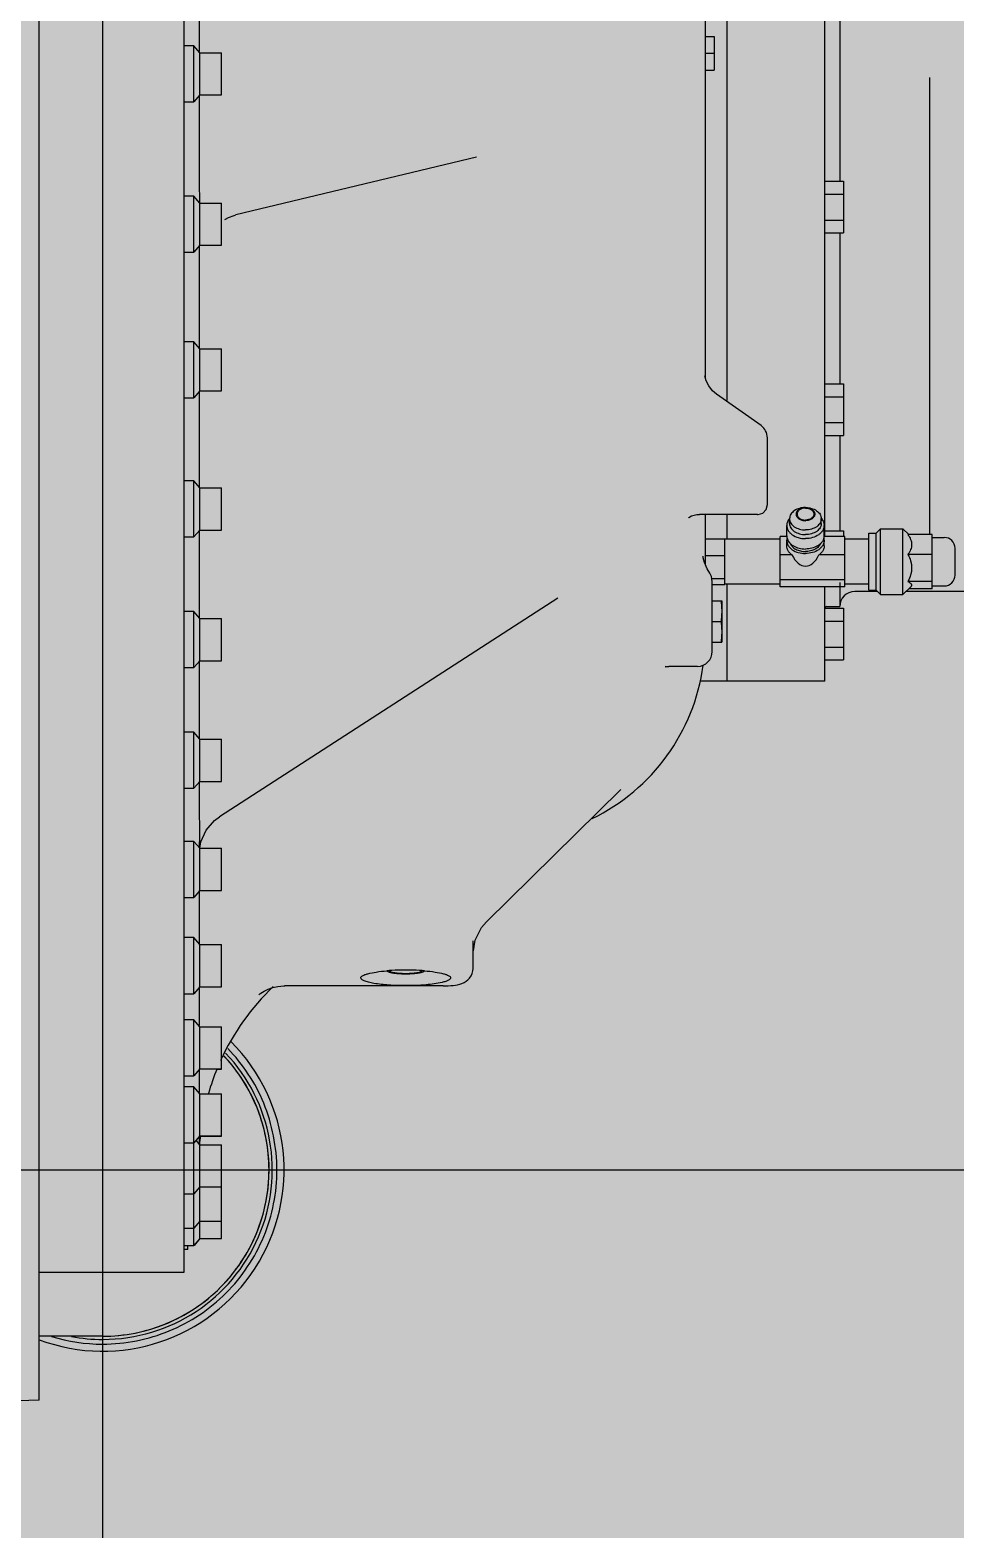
# Model space of a CAD drawing. Header units: millimetres. Extents: x -18489 to 17339, y -1599 to 10961.
# Drawn here: x -14551.6 to -14512.4, y 2434.3 to 2497.9 of the extents above; entities that cross this region are included whole.
import ezdxf

# ---------------------------------------------------------------- set-up
doc = ezdxf.new("R2010")
doc.units = ezdxf.units.MM
for name, color, linetype in [('188K-SM-03-F10-MECH-EQ-Y2257103$0$0 Xref', 8, 'Continuous'), ('188K-SM-03-F10-MECH-EQ-Y2257103$0$M-EQU-FOUNDATION', 8, 'Continuous'), ('188K-SM-03-F10-MECH-EQ-Y2257103$0$Micron CUP L10 HVAC EQU$0$M-MECH-EQU', 136, 'Continuous'), ('188K-SM-03-F10-MECH-EQ-Y2257103$0$Micron CUP L10 HVAC EQU$0$M-PHASE1 AREA', 252, 'Continuous')]:
    doc.layers.add(name, color=color, linetype=linetype)

# ---------------------------------------------------------------- blocks, each defined once
blk = doc.blocks.new('188K-SM-03-F10-MECH-EQ-Y2257103$0$Micron CUP L10 HVAC EQU$0$A$C0c53ceb0')
at = {"layer": '188K-SM-03-F10-MECH-EQ-Y2257103$0$Micron CUP L10 HVAC EQU$0$M-PHASE1 AREA'}
for p, q in [((15946.39442, 14421.94945), (15946.39442, 17666.53668)), ((15919.49876, 15223.37491), (15919.49876, 16544.13405)), ((15980.90207, 15277.66761), (15980.90207, 16489.24129)), ((16201.90326, 15956.4026), (16201.90326, 15657.17628)), ((16211.29137, 15647.4146), (16211.29137, 15956.4026)), ((16252.6498, 15589.58778), (16252.6498, 15956.4026)), ((15987.24539, 15841.57741), (15987.24539, 15795.32177)), ((16258.99312, 15819.38662), (16258.99312, 15740.3749)), ((16201.90326, 15801.77789), (16205.78537, 15801.77789)), ((16205.78537, 15801.77789), (16205.78537, 15787.51811)), ((15985.11403, 15797.82988), (15980.90207, 15797.82988)), ((15987.62599, 15794.8739), (15985.11403, 15797.82988)), ((15985.11403, 15774.02975), (15985.11403, 15797.82988)), ((15987.62599, 15794.8739), (15996.76037, 15794.8739)), ((15987.62599, 15776.98574), (15987.62599, 15794.8739)), ((15996.76037, 15776.98574), (15996.76037, 15794.8739)), ((16201.90326, 15794.648), (16205.78537, 15794.648)), ((16201.90326, 15787.51811), (16205.78537, 15787.51811)), ((16297.05303, 15784.4195), (16297.05303, 15590.43678)), ((15987.62599, 15776.98574), (15985.11403, 15774.02975)), ((15987.24539, 15776.53786), (15987.24539, 15740.10263)), ((15987.62599, 15776.98574), (15996.76037, 15776.98574)), ((15980.90207, 15774.02975), (15985.11403, 15774.02975)), ((16104.91508, 15750.53003), (16002.90899, 15726.08857)), ((15987.24539, 15740.11771), (15987.38548, 15731.34396)), ((16252.6498, 15740.3749), (16260.56626, 15740.3749)), ((16260.56626, 15740.3749), (16260.56626, 15718.401)), ((15985.11403, 15734.01693), (15980.90207, 15734.01693)), ((15987.62599, 15731.06094), (15985.11403, 15734.01693)), ((15985.11403, 15710.2168), (15985.11403, 15734.01693)), ((15987.62599, 15731.06094), (15996.76037, 15731.06094)), ((15987.62599, 15713.17278), (15987.62599, 15731.06094)), ((15996.76037, 15713.17278), (15996.76037, 15731.06094)), ((16252.6498, 15734.88142), (16260.56626, 15734.88142)), ((15998.4396, 15724.30291), (15999.76541, 15725.00232)), ((15999.76541, 15725.00232), (16002.09516, 15725.87236)), ((16002.09516, 15725.87236), (16002.91176, 15726.08917)), ((15998.13475, 15724.11029), (15998.4396, 15724.30291)), ((15998.21963, 15724.17027), (15998.13475, 15724.11029)), ((16252.6498, 15723.89447), (16260.56626, 15723.89447)), ((16252.6498, 15718.401), (16260.56626, 15718.401)), ((16258.99312, 15718.401), (16258.99312, 15654.461)), ((15987.62599, 15713.17278), (15985.11403, 15710.2168)), ((15987.24539, 15712.72491), (15987.24539, 15669.72504)), ((15987.62599, 15713.17278), (15996.76037, 15713.17278)), ((15980.90207, 15710.2168), (15985.11403, 15710.2168)), ((15985.11403, 15672.23315), (15980.90207, 15672.23315)), ((15987.62599, 15669.27717), (15985.11403, 15672.23315)), ((15985.11403, 15648.43302), (15985.11403, 15672.23315)), ((15987.62599, 15669.27717), (15996.76037, 15669.27717)), ((15987.62599, 15651.38901), (15987.62599, 15669.27717)), ((15996.76037, 15651.38901), (15996.76037, 15669.27717)), ((16201.86326, 15657.312), (16201.78188, 15657.76254)), ((16202.35733, 15655.63574), (16201.86326, 15657.312)), ((16203.41517, 15653.52146), (16202.35733, 15655.63574)), ((15980.90207, 15648.43302), (15985.11403, 15648.43302)), ((15987.62599, 15651.38901), (15985.11403, 15648.43302)), ((15987.24539, 15650.94113), (15987.24539, 15610.74752)), ((15987.62599, 15651.38901), (15996.76037, 15651.38901)), ((16205.04455, 15651.4592), (16203.41517, 15653.52146)), ((16206.75272, 15650.0042), (16205.04455, 15651.4592)), ((16225.61046, 15636.66976), (16206.75237, 15650.00445)), ((16252.6498, 15654.461), (16260.56626, 15654.461)), ((16252.6498, 15648.96753), (16260.56626, 15648.96753)), ((16260.56626, 15654.461), (16260.56626, 15632.4871)), ((16252.6498, 15637.98058), (16260.56626, 15637.98058)), ((16228.29146, 15603.20647), (16228.29146, 15631.49046)), ((16252.6498, 15632.4871), (16260.56626, 15632.4871)), ((16258.99312, 15632.4871), (16258.99312, 15592.06813)), ((15985.11403, 15613.25563), (15980.90207, 15613.25563)), ((15987.62599, 15610.29965), (15985.11403, 15613.25563)), ((15985.11403, 15589.45551), (15985.11403, 15613.25563)), ((15987.62599, 15610.29965), (15996.76037, 15610.29965)), ((15987.62599, 15592.41149), (15987.62599, 15610.29965)), ((15996.76037, 15592.41149), (15996.76037, 15610.29965)), ((16194.84103, 15597.61336), (16195.0327, 15597.76001)), ((16194.9236, 15597.70668), (16194.84103, 15597.61336)), ((16195.0327, 15597.76001), (16196.16769, 15598.38139)), ((16196.16769, 15598.38139), (16198.36477, 15598.94945)), ((16198.36477, 15598.94945), (16199.47863, 15599.01616)), ((16224.10116, 15599.01615), (16199.47835, 15599.01615)), ((16201.90326, 15599.01615), (16201.90326, 15577.91642)), ((16211.29137, 15588.37922), (16211.29137, 15599.01615)), ((16224.09749, 15599.01615), (16224.40933, 15599.02614)), ((16224.40933, 15599.02614), (16226.33516, 15599.62009)), ((16226.33516, 15599.62009), (16227.75359, 15601.08586)), ((16227.75359, 15601.08586), (16228.29146, 15603.20633)), ((15987.62599, 15592.41149), (15985.11403, 15589.45551)), ((15987.24539, 15592.41149), (15987.24539, 15555.31804)), ((15987.62599, 15592.41149), (15996.76037, 15592.41149)), ((16236.52509, 15589.95789), (16236.52509, 15594.3691)), ((16237.71763, 15595.21236), (16237.71763, 15597.1949)), ((16251.19084, 15595.21236), (16251.19084, 15597.1949)), ((16252.38338, 15589.95789), (16252.38338, 15594.3691)), ((16252.6498, 15592.06813), (16260.56626, 15592.06813)), ((16260.56626, 15592.06813), (16260.56626, 15589.58778)), ((16271.3499, 15591.0275), (16274.39469, 15591.0275)), ((16271.3499, 15566.92289), (16271.3499, 15591.0275)), ((16274.39469, 15591.0275), (16276.29769, 15592.9305)), ((16274.39469, 15566.92289), (16274.39469, 15591.0275)), ((16276.29769, 15592.9305), (16285.81267, 15592.9305)), ((16276.29769, 15565.0199), (16276.29769, 15592.9305)), ((16285.81267, 15592.9305), (16288.30638, 15590.43678)), ((16285.81267, 15565.0199), (16285.81267, 15592.9305)), ((15980.90207, 15589.45551), (15985.11403, 15589.45551)), ((16201.90326, 15588.71047), (16210.22569, 15588.71047)), ((16210.22569, 15569.23993), (16210.22569, 15588.71047)), ((16233.79746, 15588.49017), (16210.22569, 15588.49017)), ((16236.58406, 15589.58778), (16233.79746, 15589.58778)), ((16233.79746, 15568.36262), (16233.79746, 15589.58778)), ((16236.52509, 15585.7033), (16236.52509, 15588.03571)), ((16261.20059, 15589.58778), (16252.32441, 15589.58778)), ((16252.38338, 15585.7033), (16252.38338, 15588.03571)), ((16261.20059, 15568.36262), (16261.20059, 15589.58778)), ((16271.3499, 15588.49017), (16261.20059, 15588.49017)), ((16298.24557, 15590.43678), (16287.90206, 15590.43678)), ((16298.24557, 15567.51361), (16298.24557, 15590.43678)), ((16298.24557, 15589.25137), (16303.32022, 15589.25137)), ((16307.88741, 15573.26621), (16307.88741, 15584.68418)), ((16201.12065, 15580.55029), (16201.01915, 15581.24602)), ((16201.59535, 15578.65725), (16201.12065, 15580.55029)), ((16202.70317, 15575.99186), (16201.59535, 15578.65725)), ((16201.90326, 15581.58376), (16210.22569, 15581.58376)), ((16238.73645, 15581.81883), (16233.79746, 15581.81883)), ((16261.20059, 15581.81883), (16250.17202, 15581.81883)), ((16298.24557, 15582.04632), (16287.90206, 15582.04632)), ((16203.83991, 15574.08945), (16202.70317, 15575.99186)), ((16204.55603, 15572.70268), (16203.84012, 15574.08907)), ((16204.94805, 15570.50711), (16204.55603, 15572.70268)), ((16204.70855, 15571.84848), (16210.22569, 15571.84848)), ((16204.94805, 15540.91689), (16204.94805, 15570.50443)), ((16204.94805, 15569.23993), (16210.22569, 15569.23993)), ((16233.79746, 15569.46022), (16210.22569, 15569.46022)), ((16211.29137, 15528.22866), (16211.29137, 15569.46022)), ((16261.20059, 15571.20625), (16233.79746, 15571.20625)), ((16261.20059, 15568.36262), (16233.79746, 15568.36262)), ((16252.6498, 15528.22866), (16252.6498, 15568.36262)), ((16258.99312, 15570.09423), (16258.99312, 15559.94524)), ((16271.3499, 15569.46022), (16261.20059, 15569.46022)), ((16275.02903, 15566.28856), (16265.33644, 15566.28856)), ((16271.3499, 15566.92289), (16274.39469, 15566.92289)), ((16274.39469, 15566.92289), (16276.29769, 15565.0199)), ((16285.81267, 15565.0199), (16289.12929, 15568.33652)), ((16403.1133, 15566.28856), (16287.08133, 15566.28856)), ((16298.24557, 15570.58474), (16287.90206, 15570.58474)), ((16298.24557, 15567.51361), (16288.30638, 15567.51361)), ((16298.24557, 15568.69902), (16303.32022, 15568.69902)), ((16139.43979, 15563.51266), (15995.94947, 15470.81706)), ((16204.94805, 15562.32399), (16208.93166, 15562.32399)), ((16208.93166, 15562.32399), (16208.93166, 15544.87987)), ((16252.6498, 15559.26049), (16260.56626, 15559.26049)), ((16253.411, 15559.94524), (16258.99312, 15559.94524)), ((16260.56626, 15559.26049), (16260.56626, 15537.28659)), ((16276.29769, 15565.0199), (16285.81267, 15565.0199)), ((15985.11403, 15557.82614), (15980.90207, 15557.82614)), ((15987.62599, 15554.87016), (15985.11403, 15557.82614)), ((15985.11403, 15534.02602), (15985.11403, 15557.82614)), ((15987.62599, 15554.87016), (15996.76037, 15554.87016)), ((15987.62599, 15536.982), (15987.62599, 15554.87016)), ((15996.76037, 15536.982), (15996.76037, 15554.87016)), ((16204.94805, 15553.60193), (16208.57011, 15553.60193)), ((16252.6498, 15553.76701), (16260.56626, 15553.76701)), ((16204.94805, 15544.87987), (16208.93166, 15544.87987)), ((16252.6498, 15542.78007), (16260.56626, 15542.78007)), ((15980.90207, 15534.02602), (15985.11403, 15534.02602)), ((15987.62599, 15536.982), (15985.11403, 15534.02602)), ((15987.24539, 15536.982), (15987.24539, 15504.13373)), ((15987.62599, 15536.982), (15996.76037, 15536.982)), ((16185.23663, 15534.5325), (16184.92029, 15534.39297)), ((16184.92029, 15534.39297), (16185.54489, 15534.51329)), ((16185.54489, 15534.51329), (16186.53278, 15534.5719)), ((16198.60473, 15534.57197), (16186.53274, 15534.57197)), ((16252.6498, 15537.28659), (16260.56626, 15537.28659)), ((16199.88942, 15528.48239), (16211.29137, 15528.48239)), ((16252.6498, 15528.22866), (16211.29137, 15528.22866)), ((15985.11403, 15506.64184), (15980.90207, 15506.64184)), ((15987.62599, 15503.68585), (15985.11403, 15506.64184)), ((15985.11403, 15482.84171), (15985.11403, 15506.64184)), ((15987.62599, 15503.68585), (15996.76037, 15503.68585)), ((15987.62599, 15485.79769), (15987.62599, 15503.68585)), ((15996.76037, 15485.79769), (15996.76037, 15503.68585)), ((15987.62599, 15485.79769), (15985.11403, 15482.84171)), ((15987.24539, 15485.79769), (15987.24539, 15472.52168)), ((15987.62599, 15485.79769), (15996.76037, 15485.79769)), ((15980.90207, 15482.84171), (15985.11403, 15482.84171)), ((16166.22084, 15482.37342), (16109.13252, 15426.15241)), ((16166.21376, 15482.36645), (16166.22083, 15482.37341)), ((15987.24539, 15472.53237), (15987.38958, 15466.07775)), ((15993.85907, 15469.25356), (15995.94897, 15470.81674)), ((15988.02087, 15460.20969), (15990.28592, 15465.15108)), ((15990.28592, 15465.15108), (15993.85907, 15469.25356)), ((15985.11403, 15460.34647), (15980.90207, 15460.34647)), ((15987.62599, 15457.39048), (15985.11403, 15460.34647)), ((15985.11403, 15436.54634), (15985.11403, 15460.34647)), ((15987.33427, 15458.92202), (15987.29379, 15457.7814)), ((15987.38958, 15461.75228), (15987.33427, 15458.92202)), ((15987.61448, 15457.39214), (15988.02087, 15460.20969)), ((15987.62599, 15457.39048), (15996.76037, 15457.39048)), ((15987.62599, 15439.50232), (15987.62599, 15457.39048)), ((15996.76037, 15439.50232), (15996.76037, 15457.39048)), ((15987.62599, 15439.50232), (15985.11403, 15436.54634)), ((15987.24539, 15439.50232), (15987.24539, 15417.01419)), ((15987.62599, 15439.50232), (15996.76037, 15439.50232)), ((15980.90207, 15436.54634), (15985.11403, 15436.54634)), ((16107.07594, 15423.7602), (16109.13185, 15426.1518)), ((15985.11403, 15419.5223), (15980.90207, 15419.5223)), ((15987.62599, 15416.56632), (15985.11403, 15419.5223)), ((15985.11403, 15395.72218), (15985.11403, 15419.5223)), ((16104.37403, 15418.43516), (16107.07594, 15423.7602)), ((15987.62599, 15416.56632), (15996.76037, 15416.56632)), ((15987.62599, 15398.67816), (15987.62599, 15416.56632)), ((15996.76037, 15398.67816), (15996.76037, 15416.56632)), ((16103.45497, 15406.48335), (16103.45497, 15418.19931)), ((16103.66628, 15413.93507), (16104.37403, 15418.43516)), ((15980.90207, 15395.72218), (15985.11403, 15395.72218)), ((15987.62599, 15398.67816), (15985.11403, 15395.72218)), ((15987.24539, 15398.67816), (15987.24539, 15382.17469)), ((15987.62599, 15398.67816), (15996.76037, 15398.67816)), ((16012.57146, 15395.3449), (16012.62063, 15395.38457)), ((16012.62063, 15395.38457), (16013.41498, 15395.97175)), ((16013.41498, 15395.97175), (16014.84903, 15396.84482)), ((16014.84903, 15396.84482), (16016.56402, 15397.65774)), ((16016.56402, 15397.65774), (16018.49421, 15398.32617)), ((16018.49421, 15398.32617), (16020.68999, 15398.81016)), ((16020.68999, 15398.81016), (16023.22686, 15399.03469)), ((16023.22686, 15399.03469), (16023.60654, 15399.03854)), ((16090.76833, 15399.03853), (16023.6076, 15399.03853)), ((15985.11403, 15384.6828), (15980.90207, 15384.6828)), ((15987.62599, 15381.72682), (15985.11403, 15384.6828)), ((15985.11403, 15360.88268), (15985.11403, 15384.6828)), ((15987.62599, 15381.72682), (15996.76037, 15381.72682)), ((15987.62599, 15363.83866), (15987.62599, 15381.72682)), ((15996.76037, 15363.66621), (15996.76037, 15381.72682)), ((15987.62599, 15363.83866), (15985.11403, 15360.88268)), ((15987.24539, 15363.83866), (15987.24539, 15353.75804)), ((15987.62599, 15363.83866), (15996.76037, 15363.83866)), ((15994.94689, 15363.66621), (15996.76037, 15363.66621)), ((15980.90207, 15360.88268), (15985.11403, 15360.88268)), ((15985.11403, 15356.26615), (15980.90207, 15356.26615)), ((15987.62599, 15353.31017), (15985.11403, 15356.26615)), ((15985.11403, 15296.2456), (15985.11403, 15356.26615)), ((15987.62599, 15353.31017), (15996.76037, 15353.31017)), ((15987.62599, 15335.42201), (15987.62599, 15353.31017)), ((15996.76037, 15335.28558), (15996.76037, 15353.31017)), ((15980.90207, 15332.46602), (15985.11403, 15332.46602)), ((15987.62599, 15335.42201), (15985.11403, 15332.46602)), ((15987.62599, 15331.67377), (15986.03339, 15333.54789)), ((15987.24539, 15335.42201), (15987.24539, 15332.12164)), ((15987.62599, 15335.42201), (15996.76037, 15335.42201)), ((15987.62599, 15335.28558), (15996.76037, 15335.28558)), ((15987.62599, 15331.67377), (15996.76037, 15331.67377)), ((15987.62599, 15291.83338), (15987.62599, 15331.67377)), ((15996.76037, 15291.83338), (15996.76037, 15331.67377)), ((13383.58898, 15321.00495), (18509.19987, 15321.00495)), ((15987.62599, 15313.78561), (15985.11403, 15310.82962)), ((15987.62599, 15313.78561), (15996.76037, 15313.78561)), ((15980.90207, 15310.82962), (15985.11403, 15310.82962)), ((15987.62599, 15299.20159), (15985.11403, 15296.2456)), ((15987.62599, 15299.20159), (15996.76037, 15299.20159)), ((15980.90207, 15296.2456), (15985.11403, 15296.2456)), ((15985.11403, 15288.8774), (15985.11403, 15296.24349)), ((15980.90207, 15288.89739), (15985.11403, 15288.89739)), ((15982.50059, 15287.18258), (15980.90207, 15287.18258)), ((15982.50059, 15287.18258), (15982.50059, 15288.89739)), ((15982.50059, 15288.8774), (15985.11403, 15288.8774)), ((15987.62599, 15291.85337), (15985.11403, 15288.89739)), ((15987.62599, 15291.83338), (15985.1239, 15288.88901)), ((15987.62599, 15291.85337), (15996.76037, 15291.85337)), ((15987.62599, 15291.83338), (15996.76037, 15291.83338)), ((15919.49876, 15277.66761), (15980.90207, 15277.66761)), ((15946.35537, 15250.4292), (15919.49876, 15250.4292)), ((15946.34448, 15249.08074), (15946.34101, 15244.086)), ((15946.39442, 15244.08598), (15946.39442, 15249.08072)), ((15919.49876, 15223.3684), (15839.88388, 15220.58819))]:
    blk.add_line(p, q, dxfattribs=at)
for centre, radius, start, end in [((16221.95236, 15631.49207), 6.33911, 359.98543973, 54.83426575), ((16241.97549, 15593.58739), 5.66639, 139.16501007, 139.85080892), ((16241.0753, 15597.19489), 3.35766, 178.64061688, 179.99973161), ((16247.83317, 15597.19489), 3.35766, 0.00026839, 1.35938312), ((16246.93298, 15593.58739), 5.66639, 40.14919108, 40.83498994), ((16240.49573, 15589.95837), 3.97064, 180.00681859, 185.38367769), ((16240.56342, 15588.03019), 4.03834, 166.08857706, 179.92159886), ((16240.59157, 15589.96938), 4.06709, 185.41145339, 193.89757405), ((16248.3169, 15589.96938), 4.06709, 346.10242595, 354.58854661), ((16248.34505, 15588.03019), 4.03834, 0.07840114, 13.91142294), ((16248.41274, 15589.95837), 3.97064, 354.61632231, 359.99318141), ((16303.32022, 15584.68418), 4.56719, 0, 90), ((16303.32022, 15573.26621), 4.56719, 270, 0), ((16265.33644, 15559.94524), 6.34332, 90, 180), ((16253.411, 15559.18405), 0.7612, 90, 180), ((16198.60473, 15540.91529), 6.34332, 270, 0), ((16116.64907, 15546.64404), 85.25419, 296, 352.13377664), ((17990.84939, 15463.91474), 2003.46095, 179.93930709, 180.06069308), ((16073.77615, 15320.0434), 85.66994, 93.91800898, 94.60240632), ((16074.16134, 15314.43241), 91.29414, 93.22383676, 93.9185756), ((16074.82928, 15301.69169), 104.05227, 89.95713091, 93.19651214), ((16074.91004, 15443.33017), 38.97271, 267.7291923, 272.2708077), ((16074.92501, 15299.30149), 106.44244, 86.83986747, 90.00648948), ((16075.65874, 15314.43241), 91.29414, 86.0814244, 86.77616324), ((16076.04393, 15320.0434), 85.66994, 85.39759368, 86.08199102), ((16088.73847, 15325.25575), 101.49308, 133.62032441, 155.4410261), ((15946.39442, 15321.00495), 76.91897, 249.52357114, 44.94230081), ((15946.39442, 15321.00495), 70.57575, 269.96834303, 43.20917748), ((15946.39442, 15321.00495), 71.92423, 270, 43.52705063), ((16088.73847, 15325.25575), 101.49308, 157.61625142, 163.88222477), ((16088.73847, 15325.25575), 101.49308, 174.25743841, 176.36731486), ((15946.45566, 15321.41395), 74.33094, 252.9541782, 269.91322984), ((15946.39442, 15321.00495), 71.92423, 259.42711874, 269.96021126)]:
    blk.add_arc(centre, radius, start, end, dxfattribs=at)
blk.add_ellipse((16244.45424, 15592.43141), major_axis=(0, 15.31794), ratio=0.51763809, start_param=2.336189153, end_param=3.946996154, dxfattribs=at)
for points, knots in [([(16244.45424, 15601.9584), (16243.59537, 15601.9584), (16241.92962, 15601.73684), (16240.04695, 15600.89617), (16238.88302, 15599.92605), (16238.23989, 15599.11096), (16237.82999, 15598.21697), (16237.72593, 15597.58441), (16237.71858, 15597.27454)], [0, 0, 0, 0, 0.28658128, 0.553050067, 0.675143239, 0.789196022, 0.896578228, 1, 1, 1, 1]), ([(16244.45424, 15601.9584), (16243.94431, 15601.9584), (16242.95486, 15601.82429), (16241.65906, 15601.24172), (16240.86926, 15600.45158), (16240.54941, 15599.71915), (16240.46978, 15599.15951), (16240.54941, 15598.59987), (16240.86926, 15597.86744), (16241.65906, 15597.0773), (16242.95486, 15596.49473), (16243.94431, 15596.36062), (16244.45424, 15596.36062)], [0, 0, 0, 0, 0.14372588, 0.277152805, 0.39452528, 0.448202845, 0.5, 0.551797155, 0.60547472, 0.722847195, 0.85627412, 1, 1, 1, 1]), ([(16244.45424, 15601.68031), (16243.99498, 15601.68031), (16243.10486, 15601.56072), (16242.10087, 15601.10678), (16241.48467, 15600.58344), (16241.14756, 15600.14442), (16240.93735, 15599.66377), (16240.88929, 15599.32502), (16240.88929, 15599.15951)], [0, 0, 0, 0, 0.287070636, 0.553570676, 0.675504272, 0.789330251, 0.896543042, 1, 1, 1, 1]), ([(16240.88929, 15599.15951), (16240.88929, 15598.994), (16240.93735, 15598.65525), (16241.14756, 15598.1746), (16241.48467, 15597.73558), (16242.10087, 15597.21224), (16243.10486, 15596.7583), (16243.99498, 15596.63871), (16244.45424, 15596.63871)], [0, 0, 0, 0, 0.103456958, 0.210669749, 0.324495729, 0.446429324, 0.712929363, 1, 1, 1, 1]), ([(16244.45424, 15601.9584), (16245.3131, 15601.9584), (16246.97885, 15601.73684), (16248.86153, 15600.89617), (16250.02545, 15599.92605), (16250.66858, 15599.11096), (16251.07848, 15598.21697), (16251.18254, 15597.58441), (16251.18989, 15597.27454)], [0, 0, 0, 0, 0.28658128, 0.553050067, 0.675143239, 0.789196022, 0.896578228, 1, 1, 1, 1]), ([(16244.45424, 15601.9584), (16244.96416, 15601.9584), (16245.95361, 15601.82429), (16247.24941, 15601.24172), (16248.03921, 15600.45158), (16248.35906, 15599.71915), (16248.43869, 15599.15951), (16248.35906, 15598.59987), (16248.03921, 15597.86744), (16247.24941, 15597.0773), (16245.95361, 15596.49473), (16244.96416, 15596.36062), (16244.45424, 15596.36062)], [0, 0, 0, 0, 0.14372588, 0.277152805, 0.39452528, 0.448202845, 0.5, 0.551797155, 0.60547472, 0.722847195, 0.85627412, 1, 1, 1, 1]), ([(16244.45424, 15601.68031), (16244.91349, 15601.68031), (16245.80362, 15601.56072), (16246.8076, 15601.10678), (16247.4238, 15600.58344), (16247.76091, 15600.14442), (16247.97112, 15599.66377), (16248.01918, 15599.32502), (16248.01918, 15599.15951)], [0, 0, 0, 0, 0.287070636, 0.553570676, 0.675504272, 0.789330251, 0.896543042, 1, 1, 1, 1]), ([(16248.01918, 15599.15951), (16248.01918, 15598.994), (16247.97112, 15598.65525), (16247.76091, 15598.1746), (16247.4238, 15597.73558), (16246.8076, 15597.21224), (16245.80362, 15596.7583), (16244.91349, 15596.63871), (16244.45424, 15596.63871)], [0, 0, 0, 0, 0.103456958, 0.210669749, 0.324495729, 0.446429324, 0.712929363, 1, 1, 1, 1]), ([(16237.64429, 15597.24096), (16237.29726, 15596.82957), (16236.73289, 15595.9264), (16236.52509, 15594.87459), (16236.52509, 15594.3691)], [0, 0, 0, 0, 0.515678245, 1, 1, 1, 1]), ([(16236.52509, 15594.3691), (16236.52509, 15594.00097), (16236.63193, 15593.24752), (16237.09944, 15592.17841), (16237.84934, 15591.20201), (16239.21996, 15590.03801), (16241.45299, 15589.0283), (16243.4328, 15588.76235), (16244.45424, 15588.76235)], [0, 0, 0, 0, 0.103456442, 0.210669765, 0.32449915, 0.446431376, 0.712943019, 1, 1, 1, 1]), ([(16237.71763, 15597.1949), (16237.71763, 15596.88214), (16237.80841, 15596.24201), (16238.2056, 15595.33369), (16238.84272, 15594.50414), (16240.00719, 15593.51521), (16241.90438, 15592.65736), (16243.58643, 15592.43141), (16244.45424, 15592.43141)], [0, 0, 0, 0, 0.103456442, 0.210669765, 0.32449915, 0.446431376, 0.712943019, 1, 1, 1, 1]), ([(16237.71763, 15595.21236), (16237.71763, 15594.89959), (16237.80841, 15594.25947), (16238.2056, 15593.35115), (16238.84272, 15592.5216), (16240.00719, 15591.53266), (16241.90438, 15590.67481), (16243.58643, 15590.44886), (16244.45424, 15590.44886)], [0, 0, 0, 0, 0.103456442, 0.210669765, 0.32449915, 0.446431376, 0.712943019, 1, 1, 1, 1]), ([(16251.19084, 15597.1949), (16251.19084, 15596.88214), (16251.10006, 15596.24201), (16250.70287, 15595.33369), (16250.06575, 15594.50414), (16248.90128, 15593.51521), (16247.0041, 15592.65736), (16245.32204, 15592.43141), (16244.45424, 15592.43141)], [0, 0, 0, 0, 0.103456442, 0.210669765, 0.32449915, 0.446431376, 0.712943019, 1, 1, 1, 1]), ([(16251.19084, 15595.21236), (16251.19084, 15594.89959), (16251.10006, 15594.25947), (16250.70287, 15593.35115), (16250.06575, 15592.5216), (16248.90128, 15591.53266), (16247.0041, 15590.67481), (16245.32204, 15590.44886), (16244.45424, 15590.44886)], [0, 0, 0, 0, 0.103456442, 0.210669765, 0.32449915, 0.446431376, 0.712943019, 1, 1, 1, 1]), ([(16252.38338, 15594.3691), (16252.38338, 15594.00097), (16252.27654, 15593.24752), (16251.80903, 15592.17841), (16251.05913, 15591.20201), (16249.68851, 15590.03801), (16247.45548, 15589.0283), (16245.47567, 15588.76235), (16244.45424, 15588.76235)], [0, 0, 0, 0, 0.103456442, 0.210669765, 0.32449915, 0.446431376, 0.712943019, 1, 1, 1, 1]), ([(16251.26418, 15597.24096), (16251.61121, 15596.82957), (16252.17558, 15595.9264), (16252.38338, 15594.87459), (16252.38338, 15594.3691)], [0, 0, 0, 0, 0.515678245, 1, 1, 1, 1]), ([(16236.52509, 15588.03571), (16236.52509, 15587.66758), (16236.63193, 15586.91414), (16237.09944, 15585.84502), (16237.84934, 15584.86862), (16239.21996, 15583.70462), (16241.45299, 15582.69491), (16243.4328, 15582.42896), (16244.45424, 15582.42896)], [0, 0, 0, 0, 0.103456442, 0.210669765, 0.32449915, 0.446431376, 0.712943019, 1, 1, 1, 1]), ([(16238.73645, 15581.81883), (16238.39796, 15582.06795), (16237.78319, 15582.60954), (16237.07009, 15583.56737), (16236.6263, 15584.61127), (16236.52509, 15585.34461), (16236.52509, 15585.7033)], [0, 0, 0, 0, 0.272346841, 0.527075147, 0.767557659, 1, 1, 1, 1]), ([(16236.64353, 15588.99252), (16236.7243, 15588.66559), (16236.97357, 15588.01352), (16237.56902, 15587.1199), (16238.37184, 15586.3166), (16239.71597, 15585.37464), (16241.7637, 15584.56541), (16243.54227, 15584.35114), (16244.45424, 15584.35114)], [0, 0, 0, 0, 0.104029122, 0.21335618, 0.329451805, 0.452802778, 0.718279104, 1, 1, 1, 1]), ([(16237.96894, 15586.74681), (16238.17451, 15586.22981), (16238.86258, 15585.22906), (16240.39993, 15584.13003), (16242.32424, 15583.43047), (16243.73411, 15583.27221), (16244.45424, 15583.27221)], [0, 0, 0, 0, 0.21539931, 0.456374287, 0.72120373, 1, 1, 1, 1]), ([(16252.26494, 15588.99252), (16252.18417, 15588.66559), (16251.93491, 15588.01352), (16251.33945, 15587.1199), (16250.53663, 15586.3166), (16249.1925, 15585.37464), (16247.14477, 15584.56541), (16245.3662, 15584.35114), (16244.45424, 15584.35114)], [0, 0, 0, 0, 0.104029122, 0.21335618, 0.329451805, 0.452802778, 0.718279104, 1, 1, 1, 1]), ([(16252.38338, 15588.03571), (16252.38338, 15587.66758), (16252.27654, 15586.91414), (16251.80903, 15585.84502), (16251.05913, 15584.86862), (16249.68851, 15583.70462), (16247.45548, 15582.69491), (16245.47567, 15582.42896), (16244.45424, 15582.42896)], [0, 0, 0, 0, 0.103456442, 0.210669765, 0.32449915, 0.446431376, 0.712943019, 1, 1, 1, 1]), ([(16250.93953, 15586.74681), (16250.73396, 15586.22981), (16250.04589, 15585.22906), (16248.50854, 15584.13003), (16246.58423, 15583.43047), (16245.17436, 15583.27221), (16244.45424, 15583.27221)], [0, 0, 0, 0, 0.21539931, 0.456374287, 0.72120373, 1, 1, 1, 1]), ([(16252.38338, 15585.7033), (16252.38338, 15585.34461), (16252.28217, 15584.61127), (16251.83838, 15583.56737), (16251.12528, 15582.60954), (16250.51051, 15582.06795), (16250.17202, 15581.81883)], [0, 0, 0, 0, 0.232442341, 0.472924853, 0.727653159, 1, 1, 1, 1]), ([(16287.90206, 15590.43678), (16288.13008, 15590.11431), (16288.55464, 15589.45956), (16289.06961, 15588.42514), (16289.41079, 15587.34866), (16289.5319, 15586.24155), (16289.41079, 15585.13444), (16289.06961, 15584.05796), (16288.55464, 15583.02354), (16288.13008, 15582.36879), (16287.90206, 15582.04632)], [0, 0, 0, 0, 0.130062604, 0.256540354, 0.379456473, 0.499999999, 0.620543527, 0.743459646, 0.869937396, 1, 1, 1, 1]), ([(16287.90206, 15582.04632), (16288.36236, 15581.15709), (16288.96274, 15579.76797), (16289.41264, 15577.81395), (16289.53134, 15576.31553), (16289.41264, 15574.81711), (16288.96274, 15572.86309), (16288.36236, 15571.47396), (16287.90206, 15570.58474)], [0, 0, 0, 0, 0.250384352, 0.375286291, 0.499999998, 0.624713707, 0.749615648, 1, 1, 1, 1]), ([(16287.90206, 15570.58474), (16288.06271, 15570.50158), (16288.36514, 15570.33565), (16288.77577, 15570.06965), (16289.11035, 15569.7966), (16289.35542, 15569.51404), (16289.49458, 15569.21334), (16289.49755, 15568.89779), (16289.36345, 15568.59622), (16289.21549, 15568.42276), (16289.12928, 15568.33652)], [0, 0, 0, 0, 0.174117047, 0.331798464, 0.47033713, 0.588523319, 0.689240802, 0.782462266, 0.882625236, 1, 1, 1, 1]), ([(16208.57011, 15562.32399), (16208.68179, 15561.60208), (16208.86462, 15560.15262), (16208.93166, 15558.69223), (16208.93166, 15557.96296)], [0, 0, 0, 0, 0.500418918, 1, 1, 1, 1]), ([(16208.93166, 15557.96296), (16208.93166, 15557.23369), (16208.86462, 15555.77329), (16208.68179, 15554.32383), (16208.57011, 15553.60193)], [0, 0, 0, 0, 0.499581087, 1, 1, 1, 1]), ([(16208.57011, 15553.60193), (16208.68179, 15552.88002), (16208.86462, 15551.43056), (16208.93166, 15549.97017), (16208.93166, 15549.2409)], [0, 0, 0, 0, 0.500418918, 1, 1, 1, 1]), ([(16208.93166, 15549.2409), (16208.93166, 15548.51162), (16208.86462, 15547.05123), (16208.68179, 15545.60177), (16208.57011, 15544.87987)], [0, 0, 0, 0, 0.499581087, 1, 1, 1, 1]), ([(16055.88009, 15402.43942), (16055.88009, 15402.83943), (16056.61283, 15403.40726), (16057.66059, 15403.85593), (16059.59055, 15404.45828), (16062.69077, 15405.02043), (16065.39166, 15405.31542), (16066.90192, 15405.4371)], [0, 0, 0, 0, 0.102385632, 0.190903347, 0.306302825, 0.612182972, 1, 1, 1, 1]), ([(16074.90713, 15399.1349), (16072.47821, 15399.1349), (16067.97817, 15399.27981), (16062.69023, 15399.83633), (16059.2636, 15400.51702), (16057.49901, 15401.07457), (16056.34716, 15401.59977), (16055.88009, 15402.19248), (16055.88009, 15402.43942)], [0, 0, 0, 0, 0.368842991, 0.683322095, 0.805774351, 0.899343976, 0.962501026, 1, 1, 1, 1]), ([(16067.03277, 15405.40564), (16067.05841, 15405.38549), (16067.1097, 15405.34518), (16067.18662, 15405.28472), (16067.25073, 15405.23433), (16067.29559, 15405.19906), (16067.32125, 15405.17891), (16067.34043, 15405.16379), (16067.35661, 15405.1512), (16067.36911, 15405.14111), (16067.37792, 15405.13485), (16067.3827, 15405.12974), (16067.39577, 15405.12498), (16067.4172, 15405.1166), (16067.46109, 15405.09988), (16067.52326, 15405.07598), (16067.62302, 15405.03774), (16067.72268, 15404.99949), (16067.82242, 15404.96126), (16067.89711, 15404.93256), (16067.95968, 15404.9087), (16068.009, 15404.88951), (16068.04152, 15404.87772), (16068.06365, 15404.86783), (16068.09087, 15404.86169), (16068.117, 15404.85542), (16068.16983, 15404.84295), (16068.24883, 15404.82422), (16068.35431, 15404.79925), (16068.49489, 15404.76597), (16068.63551, 15404.73268), (16068.77606, 15404.69939), (16068.86406, 15404.6786), (16068.93408, 15404.66192), (16068.98766, 15404.64955), (16069.02891, 15404.63879), (16069.07589, 15404.63205), (16069.12044, 15404.62499), (16069.17695, 15404.61627), (16069.2669, 15404.60225), (16069.42454, 15404.57776), (16069.64965, 15404.54276), (16069.87469, 15404.50774), (16070.05495, 15404.47977), (16070.15587, 15404.46393), (16070.2239, 15404.45355), (16070.26746, 15404.4462), (16070.335, 15404.44015), (16070.41299, 15404.43217), (16070.51804, 15404.42177), (16070.64899, 15404.40869), (16070.85872, 15404.38781), (16071.12078, 15404.36168), (16071.38299, 15404.33563), (16071.56628, 15404.31726), (16071.65828, 15404.30825), (16071.71028, 15404.30282), (16071.76794, 15404.30019), (16071.83807, 15404.29595), (16071.95137, 15404.28969), (16072.14913, 15404.2785), (16072.43188, 15404.26263), (16072.71467, 15404.24678), (16072.94062, 15404.23395), (16073.1109, 15404.22477), (16073.2502, 15404.21569), (16073.37232, 15404.21431), (16073.49258, 15404.21189), (16073.64353, 15404.20923), (16073.88471, 15404.20477), (16074.30694, 15404.19707), (16074.66879, 15404.19043), (16074.91004, 15404.18601)], [0, 0, 0, 0, 0.03125, 0.0625, 0.09375, 0.109375, 0.1171875, 0.125, 0.1328125, 0.13671875, 0.140625, 0.142578125, 0.14453125, 0.1484375, 0.15625, 0.171875, 0.1875, 0.21875, 0.234375, 0.25, 0.265625, 0.2734375, 0.28125, 0.28515625, 0.2890625, 0.29296875, 0.296875, 0.3125, 0.328125, 0.34375, 0.375, 0.390625, 0.40625, 0.4140625, 0.421875, 0.4296875, 0.43359375, 0.4375, 0.4453125, 0.453125, 0.46875, 0.5, 0.53125, 0.546875, 0.5625, 0.56640625, 0.5703125, 0.578125, 0.5859375, 0.59375, 0.609375, 0.625, 0.65625, 0.6875, 0.703125, 0.7109375, 0.71484375, 0.71875, 0.7265625, 0.734375, 0.75, 0.78125, 0.8125, 0.828125, 0.84375, 0.859375, 0.8671875, 0.875, 0.890625, 0.90625, 0.9375, 1, 1, 1, 1]), ([(16067.98159, 15405.49553), (16068.01433, 15405.39628), (16068.24478, 15405.2019), (16068.49571, 15405.09859), (16068.65769, 15405.04004)], [0, 0, 0, 0, 0.377670072, 1, 1, 1, 1]), ([(16068.65769, 15405.04004), (16069.27547, 15404.81674), (16070.85605, 15404.55099), (16072.43581, 15404.42495), (16073.36584, 15404.38806)], [0, 0, 0, 0, 0.413755808, 1, 1, 1, 1]), ([(16074.91004, 15404.18601), (16075.14651, 15404.19025), (16075.50108, 15404.19679), (16075.97434, 15404.20482), (16076.26909, 15404.21126), (16076.50726, 15404.21318), (16076.73679, 15404.22688), (16077.02481, 15404.24249), (16077.31244, 15404.25866), (16077.5426, 15404.27148), (16077.71527, 15404.28109), (16077.85898, 15404.28916), (16077.97437, 15404.29548), (16078.04552, 15404.29974), (16078.10466, 15404.30243), (16078.15569, 15404.30773), (16078.2464, 15404.31656), (16078.42682, 15404.33454), (16078.68507, 15404.36007), (16078.99483, 15404.39074), (16079.22696, 15404.4138), (16079.38208, 15404.42907), (16079.45896, 15404.4369), (16079.52524, 15404.44279), (16079.56916, 15404.45012), (16079.61467, 15404.457), (16079.671, 15404.46575), (16079.76145, 15404.47967), (16079.91959, 15404.50407), (16080.14558, 15404.5389), (16080.37151, 15404.57374), (16080.52974, 15404.59812), (16080.62004, 15404.61207), (16080.67676, 15404.62074), (16080.72149, 15404.62778), (16080.76854, 15404.63446), (16080.81083, 15404.64542), (16080.86543, 15404.65796), (16080.93689, 15404.6749), (16081.02668, 15404.69599), (16081.17008, 15404.72979), (16081.31357, 15404.76357), (16081.457, 15404.79736), (16081.56465, 15404.8227), (16081.64517, 15404.84172), (16081.69918, 15404.85437), (16081.7256, 15404.86074), (16081.74954, 15404.8659), (16081.76075, 15404.87068), (16081.77961, 15404.8777), (16081.80705, 15404.88828), (16081.85647, 15404.90706), (16081.91802, 15404.93054), (16081.99198, 15404.95871), (16082.09056, 15404.99627), (16082.18912, 15405.03384), (16082.28776, 15405.0714), (16082.34923, 15405.09489), (16082.39262, 15405.1113), (16082.41382, 15405.11955), (16082.42672, 15405.1242), (16082.43178, 15405.12946), (16082.44079, 15405.13582), (16082.4537, 15405.14612), (16082.47036, 15405.15896), (16082.49012, 15405.17438), (16082.51655, 15405.19494), (16082.56277, 15405.23091), (16082.62881, 15405.2823), (16082.70806, 15405.34397), (16082.76089, 15405.38509), (16082.78731, 15405.40564)], [0, 0, 0, 0, 0.0625, 0.09375, 0.125, 0.140625, 0.15625, 0.1875, 0.21875, 0.234375, 0.25, 0.265625, 0.2734375, 0.28125, 0.28515625, 0.2890625, 0.296875, 0.3125, 0.34375, 0.375, 0.40625, 0.4140625, 0.421875, 0.4296875, 0.43359375, 0.4375, 0.4453125, 0.453125, 0.46875, 0.5, 0.53125, 0.546875, 0.5546875, 0.5625, 0.56640625, 0.5703125, 0.578125, 0.5859375, 0.59375, 0.609375, 0.625, 0.65625, 0.671875, 0.6875, 0.703125, 0.70703125, 0.7109375, 0.71484375, 0.716796875, 0.71875, 0.7265625, 0.734375, 0.75, 0.765625, 0.78125, 0.8125, 0.828125, 0.84375, 0.8515625, 0.85546875, 0.857421875, 0.859375, 0.86328125, 0.8671875, 0.875, 0.8828125, 0.890625, 0.90625, 0.9375, 0.96875, 1, 1, 1, 1]), ([(16090.30628, 15400.49723), (16088.09255, 15399.96833), (16082.95028, 15399.3381), (16077.79516, 15399.1349), (16074.91295, 15399.1349)], [0, 0, 0, 0, 0.441242089, 1, 1, 1, 1]), ([(16076.45424, 15404.38806), (16077.14363, 15404.4154), (16078.3939, 15404.49774), (16080.06635, 15404.72986), (16081.14671, 15405.00294), (16081.7746, 15405.30183), (16081.83849, 15405.49553)], [0, 0, 0, 0, 0.37053365, 0.676803945, 0.890457233, 1, 1, 1, 1]), ([(16082.91816, 15405.4371), (16084.42842, 15405.31542), (16087.12931, 15405.02043), (16090.22953, 15404.45828), (16092.15949, 15403.85593), (16093.20725, 15403.40726), (16093.93999, 15402.83943), (16093.93999, 15402.43942)], [0, 0, 0, 0, 0.387817028, 0.693697175, 0.809096653, 0.897614368, 1, 1, 1, 1]), ([(16093.93999, 15402.43942), (16093.93999, 15401.97878), (16093.01527, 15401.3627), (16091.77391, 15400.88494), (16090.83183, 15400.6228), (16090.30628, 15400.49723)], [0, 0, 0, 0, 0.325754754, 0.617885614, 1, 1, 1, 1]), ([(16090.76833, 15399.03853), (16092.20949, 15399.03853), (16094.88547, 15399.17269), (16098.88487, 15399.84586), (16102.44557, 15402.13937), (16103.45497, 15405.03575), (16103.45497, 15406.48335)], [0, 0, 0, 0, 0.263363137, 0.489381211, 0.735460014, 1, 1, 1, 1]), ([(16016.94201, 15321.00495), (16016.94201, 15325.43066), (16016.10469, 15334.30428), (16012.37896, 15347.12674), (16006.32097, 15359.026), (16000.8592, 15366.06939), (15997.83093, 15369.29657)], [0, 0, 0, 0, 0.250008001, 0.500001836, 0.75000308, 1, 1, 1, 1]), ([(16020.31441, 15321.00493), (16020.20665, 15330.62051), (16016.61004, 15349.68333), (16005.87944, 15365.84612), (15999.44014, 15372.48762)], [0, 0, 0, 0, 0.509687996, 1, 1, 1, 1]), ([(15946.35537, 15250.4292), (15950.96747, 15250.4292), (15960.21722, 15251.3389), (15973.539, 15255.38019), (15985.82212, 15261.94315), (15996.58749, 15270.77614), (16005.42307, 15281.53952), (16011.98834, 15293.82138), (16016.03194, 15307.14272), (16016.94201, 15316.39265), (16016.94201, 15321.00495)], [0, 0, 0, 0, 0.124999372, 0.249998523, 0.374997326, 0.499997968, 0.624997385, 0.749997945, 0.874995117, 1, 1, 1, 1]), ([(15946.39442, 15247.08302), (15955.99176, 15247.08244), (15975.42858, 15250.92189), (16000.01993, 15267.37355), (16016.47557, 15291.96546), (16020.31668, 15311.40498), (16020.31655, 15321.00495)], [0, 0, 0, 0, 0.249558444, 0.499965223, 0.750373005, 1, 1, 1, 1])]:
    blk.add_open_spline(points, degree=3, knots=knots, dxfattribs=at)
blk = doc.blocks.new('188K-SM-03-F10-MECH-EQ-Y2257103$0$Micron CUP L10 HVAC EQU')
at = {"layer": '188K-SM-03-F10-MECH-EQ-Y2257103$0$Micron CUP L10 HVAC EQU$0$M-MECH-EQU'}
blk.add_blockref('188K-SM-03-F10-MECH-EQ-Y2257103$0$Micron CUP L10 HVAC EQU$0$A$C0c53ceb0', (-206166.7, 2082.18), dxfattribs=at)
blk = doc.blocks.new('188K-SM-03-F10-MECH-EQ-Y2257103')
at = {"layer": '188K-SM-03-F10-MECH-EQ-Y2257103$0$M-EQU-FOUNDATION'}
h = blk.add_hatch(dxfattribs=at)
h.set_pattern_fill('AR-CONC', color=256, scale=0.1)
h.set_pattern_definition([(50, (4473.521, 709.199), (18.218467, -1.593909), [1.905, -20.955]), (355, (4473.521, 709.2), (-3.524342, 19.105685), [1.524, -16.764058]), (100.45144, (4475.04, 709.066), (14.694125, 17.511775), [1.619001, -17.809024]), (46.1842, (4473.521, 714.28), (27.107904, -4.204233), [2.8575, -31.4325]), (96.63556, (4475.78, 713.93), (23.740413, 24.742612), [2.428502, -26.71356]), (351.18415, (4473.52, 714.28), (23.740413, 24.742612), [2.285997, -25.145973]), (21, (4476.061, 713.009), (15.161439, -10.22652), [1.905, -20.955]), (326, (4476.061, 713.01), (6.180203, 18.418797), [1.524, -16.764]), (71.45144, (4477.325, 712.157), (21.341642, 8.192277), [1.619001, -17.808994]), (37.5, (4473.5214, 709.199), (0.3088603, 8.4555039), [0, -16.5608, 0, -17.018, 0, -16.8275]), (7.5, (4473.521, 709.199), (6.6819663, 10.0180575), [0, -9.7028, 0, -16.1798, 0, -6.4135]), (327.5, (4467.857, 709.199), (13.5590595, -0.5728744), [0, -6.35, 0, -19.812, 0, -26.289]), (317.5, (4465.317, 709.199), (14.812918, 2.542649), [0, -8.255, 0, -13.1572, 0, -18.669])])
h.paths.add_polyline_path([(-14928.149, 5602.459), (-14278.149, 5602.459), (-14278.149, 1902.459), (-14928.149, 1902.459)], flags=16)
h.paths.add_polyline_path([(-14933.149, 5607.459), (-14273.149, 5607.459), (-14273.149, 1897.459), (-14933.149, 1897.459)])
h = blk.add_hatch(dxfattribs=at)
h.set_pattern_fill('AR-CONC', color=256, scale=0.3)
h.set_pattern_definition([(50, (4473.52, 709.2), (54.6554, -4.78173), [5.715, -62.865]), (355, (4473.52, 709.2), (-10.57303, 57.31705), [4.572, -50.29218]), (100.45144, (4478.076, 708.8), (44.08237, 52.53533), [4.857, -53.42707]), (46.1842, (4473.52, 724.44), (81.32371, -12.6127), [8.5725, -94.2975]), (96.63556, (4480.3, 723.39), (71.22124, 74.22784), [7.2855, -80.14068]), (351.18415, (4473.52, 724.44), (71.22124, 74.22784), [6.858, -75.43792]), (21, (4481.14, 720.63), (45.48432, -30.67956), [5.715, -62.865]), (326, (4481.14, 720.63), (18.54061, 55.25639), [4.572, -50.292]), (71.45144, (4484.93, 718.07), (64.02493, 24.57683), [4.857, -53.42698]), (37.5, (4473.521, 709.2), (0.926581, 25.366512), [0, -49.6824, 0, -51.054, 0, -50.4825]), (7.5, (4473.52, 709.2), (20.0459, 30.054172), [0, -29.1084, 0, -48.5394, 0, -19.2405]), (327.5, (4456.529, 709.2), (40.677179, -1.718623), [0, -19.05, 0, -59.436, 0, -78.867]), (317.5, (4448.91, 709.2), (44.438754, 7.62795), [0, -24.765, 0, -39.4716, 0, -56.007])])
h.paths.add_polyline_path([(-14918.149, 5592.459), (-14288.149, 5592.459), (-14288.149, 1912.459), (-14918.149, 1912.459)])
at = {"layer": '188K-SM-03-F10-MECH-EQ-Y2257103$0$0 Xref', "xscale": 0.1, "yscale": 0.1, "zscale": 0.1}
blk.add_blockref('188K-SM-03-F10-MECH-EQ-Y2257103$0$Micron CUP L10 HVAC EQU', (4473.521, 709.199), dxfattribs=at)

msp = doc.modelspace()

# ---------------------------------------------------------------- block references
msp.add_blockref('188K-SM-03-F10-MECH-EQ-Y2257103', (0, 0))

doc.saveas('drawing.dxf')
